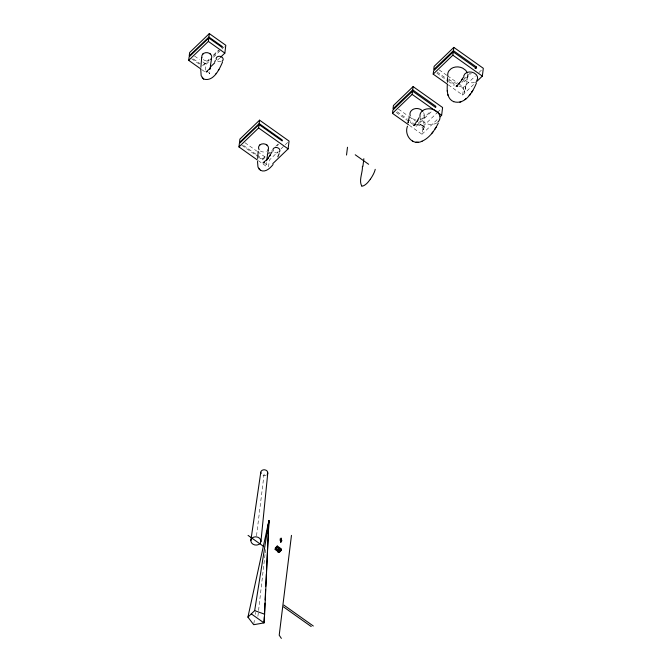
<?xml version="1.0" encoding="UTF-8"?>
<svg xmlns="http://www.w3.org/2000/svg" width="672" height="672" viewBox="0 0 672 672"><rect width="100%" height="100%" fill="white"/><g stroke="black" fill="none" stroke-linecap="round" stroke-linejoin="round"><path stroke-width="0.5" stroke-dasharray="3.36 2.52" d="M208.58 72.274L209.471 73.584L209.429 72.794L209.513 73.962L209.58 71.526M265.339 163.456C266.801 164.993 265.877 165.11 266.44 161.876M424.141 114.929L423.763 129.898L423.704 128.789C423.998 131.216 423.503 128.554 423.755 129.503M257.897 616.308L265.087 553.938M265.213 552.896L265.692 548.738M205.414 70.098L206.136 64.252L209.773 60.74M258.367 156.962L262.492 159.894L262.609 158.962L266.255 155.45M268.556 166.866L269.388 160.037L278.141 151.62M256.528 535.786L264.281 472.651M409.324 125.303L421.966 134.266L422.923 126.462L436.766 113.131M448.35 84.89L462.68 95.054L463.638 87.251L475.297 76.02M253.856 623.683L254.604 618.526M255.209 614.41L255.511 612.352M465.444 87.931L465.301 88.687L466.007 85.05L464.747 92.551L464.621 91.064L464.764 91.879M465.856 85.814L467.695 76.801M209.185 59.178L202.625 65.495L202.516 66.427L209.076 60.11M213.562 54.961L218.66 50.047M213.444 55.902L219.274 50.282M213.419 57.229L224.356 46.696M217.568 60.11L219.752 58.01M266.986 154.745L271.354 150.536M275.73 146.328L278.645 143.514M262.492 159.894L265.406 157.088M269.052 153.577L270.514 152.174M277.074 145.858L278.527 144.455M281.056 148.806L287.608 142.489M418.345 123.127L430.735 111.191M463.436 79.699L469.988 73.382M416.01 126.479L432.037 111.031M461.824 82.354L471.299 73.231M437.497 112.426L441.143 108.914M478.943 72.517L481.858 69.703M421.966 134.266L438.724 118.121M462.68 95.054L474.34 83.824M416.842 124.513L421.092 125.899L423.629 129.184M458.598 85.924L461.017 86.663M420.286 124.093L424.897 127.537L420.269 124.076L420.949 124.454M461.303 86.822L461.891 87.2M260.442 151.024L260.694 151.183A5.032 4.108 7 0 0 266.297 151.452M439.202 69.922L446.788 75.298M447.628 75.902L457.741 83.068M458.581 83.672L463.638 87.251M437.044 71.954L446.132 78.397M446.964 78.985L455.221 84.848M436.892 73.206L447.636 80.816M448.459 81.404L454.238 85.504M398.488 109.133L408.601 116.306M409.441 116.903L415.338 121.086M418.706 123.48L422.923 126.462M397.16 111.754L407.072 118.784M407.896 119.372L413.683 123.472M396.178 112.417L409.399 121.792M410.222 122.38L414.355 125.303M194.594 56.062L199.534 59.573M202.835 61.908L206.136 64.252M193.41 58.951L200.113 63.706M191.621 58.699L200.004 64.646M201.877 69.703L205.178 72.047M244.952 142.708L256.754 151.074M257.594 151.67L265.18 157.055M243.608 145.48L255.998 154.274M256.83 154.862L262.609 158.962M241.844 145.244L257.536 156.383M258.325 160.667L267.59 167.244M203.322 59.573L203.935 60.001A5.032 4.108 7 0 0 209.11 60.463M462.143 87.385L464.486 90.611M266.23 164.766L266.188 164.195M464.436 90.468L464.646 91.165M209.454 73.618L209.429 73.013M220.92 61.648A3.528 2.688 11.9 0 1 216.972 60.497M277.998 152.754A3.528 2.688 11.9 0 1 274.117 152.032M266.288 475.096A3.528 2.873 7 0 1 262.055 474.793M474.566 82.253A7.056 5.384 11.9 0 1 464.209 78.918M467.636 73.954A10.072 8.207 7 0 1 461.992 82.757M456.968 83.286A10.072 8.207 7 0 1 452.894 82.11L450.148 80.17A10.072 8.207 7 0 1 448.552 78.011M436.783 122.926A10.139 7.736 11.9 0 1 420.202 117.617M423.704 112.56A7.115 5.796 7 0 1 420.042 119.725M415.783 119.994A7.115 5.796 7 0 1 413.608 119.272L411.726 117.953A7.115 5.796 7 0 1 410.777 116.777M424.242 126.899L423.57 126.319L424.25 126.907"/><path stroke-width="1.01" d="M203.692 79.094L201.155 75.718L200.768 69.67M260.45 170.276L257.989 167.143L257.502 161.44M447.334 84.714C446.905 90.812 447.056 98.986 453.718 101.69M279.098 551.662A1.89 0.605 -56 0 0 279.569 550.427L279.602 550.242A1.714 0.554 -48.5 0 1 279.073 551.519M447.409 82.312L447.602 77.507M277.922 549.293L277.25 549.94L277.721 550.553L278.729 549.578L277.922 549.293L277.956 551.015A6.636 2.831 -56.4 0 0 278.006 551.25M264.617 614.2L268.926 520.674L247.926 617.123L253.705 624.708L264.02 622.902L264.617 614.2L254.671 610.63L247.926 617.123M264.323 616.644L264.02 622.902L251.294 613.88M264.424 614.552L264.97 603.078M265.121 599.953L265.625 589.52M265.776 586.387L266.372 573.871M266.473 571.788L268.926 520.674L254.671 610.63M279.602 550.427L279.191 551.636M200.894 67.301L201.642 57.708M257.653 158.483L258.199 151.292M278.855 550.519L278.922 549.646L278.62 551.384L278.855 550.519L277.83 550.696L277.897 551.989A7.367 2.201 -53.9 0 0 277.948 552.14M260.921 541.598A5.065 4.133 7 0 0 253.84 537.088A5.065 4.133 7 0 0 252.924 544.186A5.065 4.133 7 0 0 260.921 541.598L267.784 473.063M280.207 538.801L280.182 540.59L280.846 540.481A1.352 0.428 -54.7 0 0 281.064 540.204L281.593 538.952M267.49 533.148L268.926 520.674L267.422 530.972M201.054 69.124L188.689 60.354L189.109 56.918L208.782 37.968L222.188 47.477L222.306 46.536L208.9 37.027L209.32 33.6L225.809 45.293L224.851 53.096L220.483 57.305M188.689 60.354L208.362 41.395L208.782 37.968M257.477 160.07L238.946 146.924L239.366 143.489L259.039 124.538L282.173 140.944L282.29 140.011L259.157 123.598L259.577 120.17L289.069 141.086L288.112 148.89L272.807 163.624M238.946 146.924L258.619 127.966L259.039 124.538M281.366 549.914L279.359 552.476L275.167 549.503L275.369 547.882L277.284 546.034L281.476 549.007L279.602 551.611L281.366 549.914L277.175 546.941L275.411 548.638L277.922 550.418M275.411 548.638L277.284 546.034M275.167 549.503L277.175 546.941M281.098 538.003L280.636 542.111A2.629 0.84 -54.7 0 0 280.778 542.522L281.921 540.532M291.463 535.374L279.208 635.191L281.358 638.4M346.525 155.047L347.483 147.252M362.41 166.27C362.872 172.477 358.52 180.44 361.763 186.01M362.897 166.488L363.854 158.693M408.484 124.698L392.473 113.35L392.876 110.074L412.558 91.115L435.683 107.528L435.834 106.277L412.709 89.872L413.112 86.596L442.596 107.512L441.638 115.315L440.185 116.718M392.473 113.35L412.154 94.391L412.558 91.115M447.51 84.294L433.188 74.138L433.591 70.862L453.264 51.904L476.398 68.317L476.549 67.066L453.424 50.66L453.827 47.384L483.311 68.3L482.353 76.104L475.793 82.421M433.188 74.138L452.869 55.18L453.264 51.904M209.832 69.569L210.176 67.25M266.591 160.742L268.262 150.142M250.866 540.355L260.778 472.231M278.561 551.628L278.552 551.737A6.838 1.487 -52.5 0 0 278.527 551.981M210.361 66.074L211.504 58.96M407.476 126.168C403.864 135.08 412.566 146.101 422.083 141.212M409.307 116.785L408.106 122.791M408.139 122.623L408.425 121.17M375.22 169.336L374.867 170.663A13.658 4.368 -54.7 0 1 370.297 179.281M222.524 62.059C219.383 69.426 213.335 82.253 203.532 79.002M279.14 153.67L277.822 156.853M476.406 83.168C472.718 92.123 464.982 105.395 453.449 101.581M419.11 117.617L417.287 121.019L417.799 120.17L417.522 120.641M438.262 123.245C434.524 130.553 429.475 138.104 421.638 141.397M215.393 60.539L214.679 62M272.152 151.721L267.389 159.23L262.954 162.859L264.348 162.91M462.907 77.834L461.782 79.783L462.126 79.229M417.539 120.607L413.994 125.11M436.12 127.26L434.885 129.2M270.581 154.703L269.632 156.198M461.681 79.943L461.908 79.582C461.504 81.572 454.196 88.116 456.994 85.646L456.154 86.209L457.17 85.924M218.938 69.518L218.324 70.484M472.13 91.552L471.786 92.064L472.794 90.485M370.306 179.29L368.012 182.196A8.854 2.831 -54.7 0 1 365.971 184.187L364.711 185.111A12.86 4.108 -54.7 0 1 363.812 185.623L363.241 185.867A10.786 3.444 -54.7 0 1 361.763 186.01M268.523 157.769L267.674 158.878M432.869 132.023L431.525 133.711M215.964 73.76L216.325 73.307M273.084 164.489C270.27 168.134 265.213 173.015 260.291 170.184M470.03 94.542L469.518 95.189M459.648 82.79L458.867 83.748M210.63 68.048L206.27 71.728L207.446 71.686M202.625 54.23L203.162 53.71M259.384 145.412L259.913 144.892M209.32 33.6L189.647 52.55L189.218 55.986L208.9 37.027M210.277 67.133L214.654 62.924M259.577 120.17L239.904 139.121L239.476 142.556L259.157 123.598M413.112 86.596L393.431 105.546L393.028 108.822L412.709 89.872M453.827 47.384L434.146 66.335L433.742 69.611L453.424 50.66M475.096 68.468L476.549 67.066M413.776 125.286L415.279 124.664M413.994 125.11L414.641 124.832M460.925 101.858L459.858 102.169M457.271 85.915L456.666 86.016L457.38 85.898M415.195 124.681L416.052 124.547M418.412 142.187L416.01 142.187M412.364 141.07L413.02 141.38M209.605 53.441L210.26 53.903M266.364 144.623L267.019 145.085M452.869 55.18L482.353 76.104M412.154 94.391L441.638 115.315M208.362 41.395L224.851 53.096M355.219 154.77L368.642 164.287M258.619 127.966L288.112 148.89M277.192 546.748L281.392 549.721M277.082 547.655L281.274 550.628M275.436 548.453L277.948 550.234M248.06 535.399L263.726 546.512M283.828 605.086L313.32 626.01M283.525 606.9L311.195 626.531M202.121 77.65L202.658 78.28M258.871 168.832L259.417 169.462M447.77 94.399L448.081 95.466M277.25 549.94L277.536 551.477A7.249 2.974 -57.6 0 0 277.62 551.695M447.292 90.418L447.35 91.501M216.325 59.497A3.528 2.688 11.9 0 1 218.165 56.431A3.528 2.688 11.9 0 1 222.558 57.725A3.528 2.688 11.9 0 1 222.071 61.186M201.944 57.666A5.032 4.108 7 0 1 207.774 52.735A5.032 4.108 7 0 1 210.664 59.48M273.168 150.881A3.528 2.688 11.9 0 1 276.931 147.546A3.528 2.688 11.9 0 1 279.208 152.082M259.081 149.638A5.032 4.108 7 0 1 263.684 143.8A5.032 4.108 7 0 1 267.817 150.217M261.055 473.659A3.528 2.873 7 0 1 264.608 469.795A3.528 2.873 7 0 1 267.196 474.382M463.772 77.683A7.056 5.384 11.9 0 1 471.87 72.156A7.056 5.384 11.9 0 1 476.792 80.556M447.93 76.381A10.072 8.207 7 0 1 448.988 70.762L451.231 68.603A10.072 8.207 7 0 1 462.655 68.124L465.394 70.064A10.072 8.207 7 0 1 467.309 72.92M420.008 116.81A10.139 7.736 11.9 0 1 432.65 109.326A10.139 7.736 11.9 0 1 437.791 122.17M410.239 115.668A7.115 5.796 7 0 1 410.852 111.25L412.432 109.729A7.115 5.796 7 0 1 420.504 109.385L422.444 110.762A7.115 5.796 7 0 1 422.831 111.191M279.628 550.2A1.747 0.588 -47.2 0 1 279.031 551.46M279.544 550.284A1.487 0.462 -56.5 0 1 279.014 551.544M278.712 551.762A1.05 0.437 -55.3 0 1 278.485 551.972M470.316 94.164L469.921 94.676L470.316 94.164M469.258 95.5L469.644 95.021L469.258 95.5M465.461 99.254L464.999 99.616L465.83 98.969L465.461 99.254M264.466 162.128L264.004 162.448L264.466 162.128M206.934 71.492L206.27 71.728L206.934 71.492"/></g></svg>
